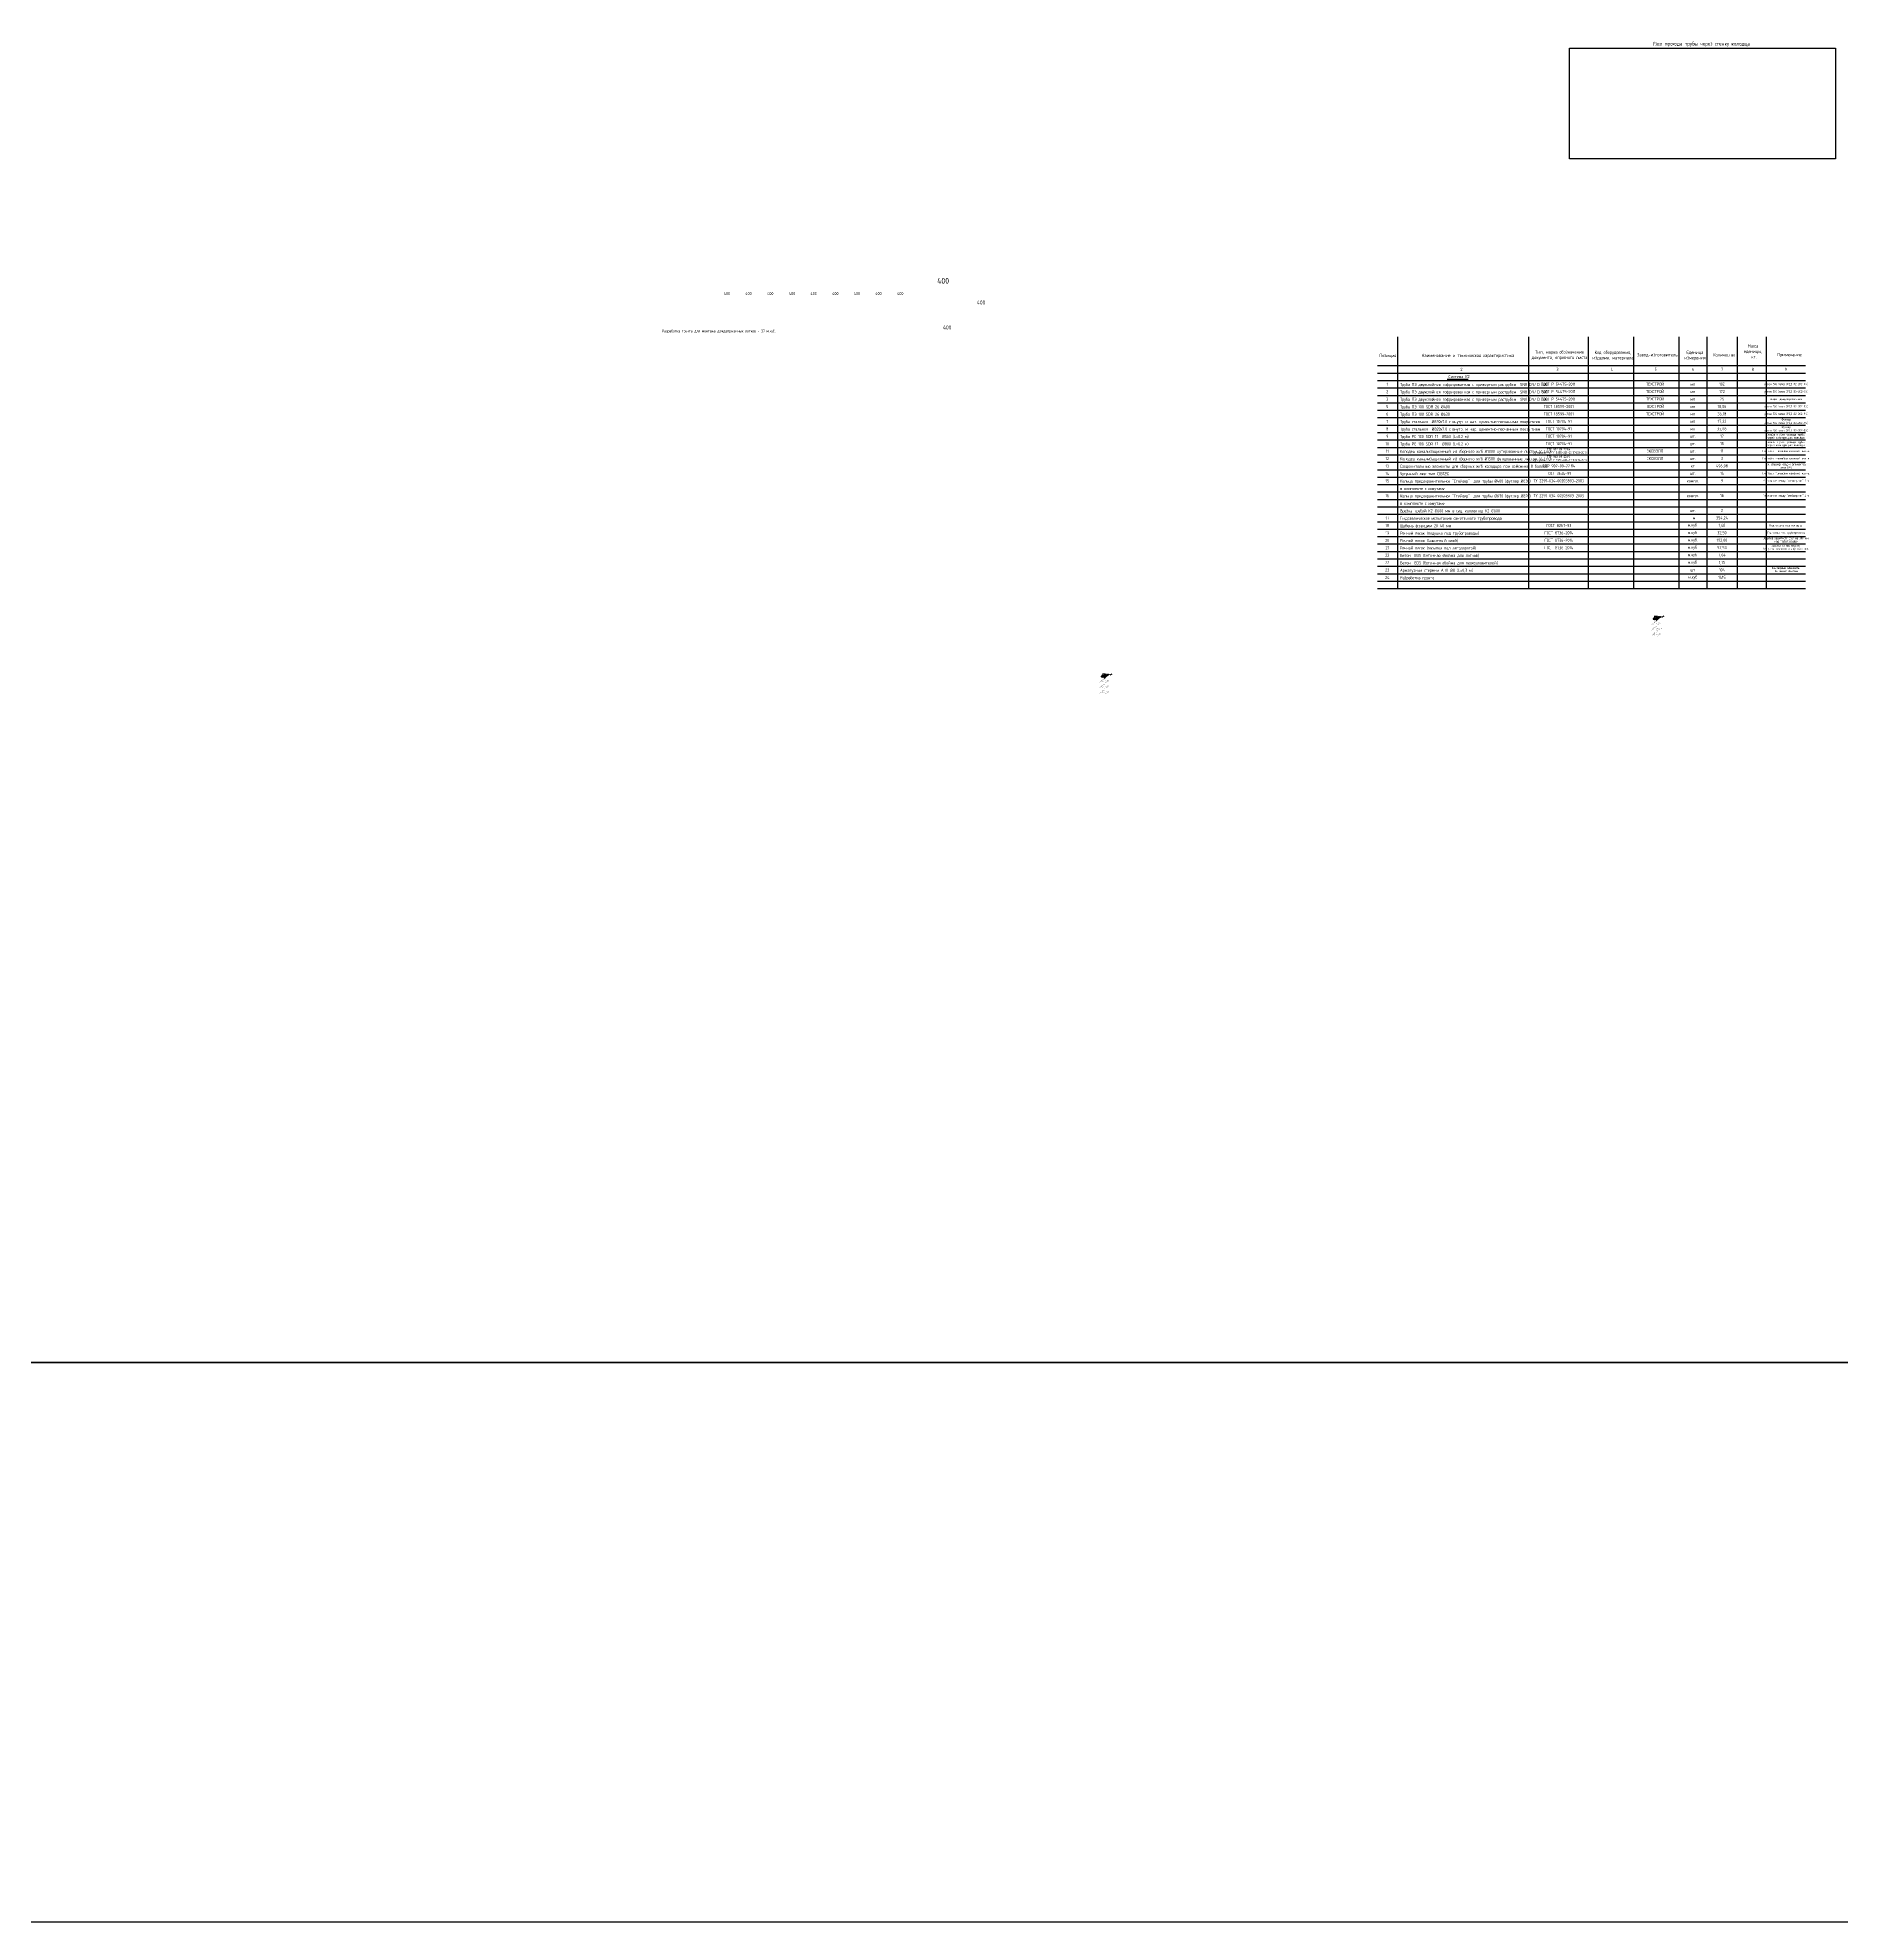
# Model space of a CAD drawing. Header units: millimetres. Extents: x 39361852 to 44659708, y 23030680 to 23754735.
# Drawn here: x 42084258 to 42250626, y 23352488 to 23526343 of the extents above; entities that cross this region are included whole.
import ezdxf
from ezdxf.enums import TextEntityAlignment as Align

# ---------------------------------------------------------------- set-up
doc = ezdxf.new("R2010")
doc.units = ezdxf.units.MM
doc.layers.add('подпись', color=7, linetype='Continuous', lineweight=25)
doc.layers.add('Разработка грунта', color=8, linetype='Continuous')
doc.styles.add('GOST 2.304', font='GOST_0.TTF')
picture_1 = doc.add_image_def('image2.png', size_in_pixel=(1392, 579))

# ---------------------------------------------------------------- blocks, each defined once
blk = doc.blocks.new('Косов')
at = {"layer": 'подпись', "color": 5, "lineweight": 30, "const_width": 0.0751}
blk.add_lwpolyline([(0, 0), (-0.1, -0.2), (-0.1, -0.4), (-0.2, -0.5), (-0.3, -0.6), (-0.3, -0.8), (-0.4, -0.9), (-0.4, -1), (-0.5, -1.1), (-0.5, -1.2), (-0.6, -1.3), (-0.6, -1.3), (-0.7, -1.4), (-0.8, -1.5), (-0.9, -1.6), (-1, -1.7), (-1.1, -1.8), (-1.2, -1.9), (-1.4, -2.1), (-1.6, -2.2), (-1.8, -2.3), (-1.9, -2.4), (-2.1, -2.5), (-2.3, -2.7), (-2.5, -2.8), (-2.7, -2.9), (-2.8, -3), (-2.9, -3.1), (-2.9, -3.1), (-2.9, -3.1), (-2.7, -3), (-2.5, -2.8), (-2, -2.6), (-1.5, -2.2), (-0.8, -1.8), (-0.1, -1.3), (0.6, -0.8), (1.2, -0.4), (1.8, 0), (2.1, 0.2), (2.3, 0.4), (2.2, 0.3), (1.8, 0.1), (1.4, -0.1), (0.8, -0.5), (0.1, -0.9), (-0.5, -1.3), (-1.1, -1.7), (-1.5, -2.1), (-1.8, -2.4), (-1.9, -2.6), (-1.9, -2.7), (-1.8, -2.8), (-1.7, -2.8), (-1.5, -2.9), (-1.2, -2.8), (-1, -2.8), (-0.8, -2.8), (-0.7, -2.7), (-0.6, -2.7), (-0.5, -2.6), (-0.4, -2.6), (-0.3, -2.5), (-0.3, -2.5), (-0.3, -2.4), (-0.2, -2.4), (-0.2, -2.4), (-0.2, -2.3), (-0.2, -2.3), (-0.2, -2.3), (-0.2, -2.3), (-0.2, -2.4), (-0.2, -2.4), (-0.2, -2.4), (-0.2, -2.5), (-0.2, -2.5), (-0.2, -2.5), (-0.2, -2.6), (-0.2, -2.6), (-0.2, -2.6), (-0.2, -2.6), (-0.2, -2.6), (-0.2, -2.5), (-0.2, -2.5), (-0.2, -2.4), (-0.3, -2.4), (-0.3, -2.4), (-0.3, -2.3), (-0.3, -2.3), (-0.3, -2.3), (-0.3, -2.3), (-0.3, -2.3), (-0.2, -2.4), (-0.2, -2.4), (-0.1, -2.4), (0, -2.4), (0.2, -2.4), (0.4, -2.3), (0.6, -2.3), (0.8, -2.2), (1, -2.1), (1.2, -2), (1.4, -2), (1.5, -1.9), (1.6, -1.9), (1.6, -1.9), (1.5, -2), (1.5, -2), (1.4, -2.1), (1.3, -2.2), (1.2, -2.2), (1.2, -2.2), (1.2, -2.3), (1.3, -2.2), (1.5, -2.2), (1.7, -2.1), (2, -2), (2.2, -1.9), (2.5, -1.9), (2.6, -1.8), (2.8, -1.8), (2.8, -1.8), (2.8, -1.8), (2.8, -1.8), (2.8, -1.9), (2.7, -1.9), (2.7, -2), (2.7, -2), (2.8, -1.9), (3, -1.9), (3.3, -1.7), (3.6, -1.6), (3.9, -1.5), (4.2, -1.3), (4.5, -1.2), (4.7, -1.1), (4.9, -1.1), (5, -1.1), (5, -1.2), (4.9, -1.3), (4.8, -1.5), (4.6, -1.6), (4.4, -1.8), (4.2, -2.1), (3.9, -2.3), (3.7, -2.5), (3.4, -2.7), (3.1, -2.9), (2.9, -3.1), (2.6, -3.2), (2.4, -3.4), (2.2, -3.5), (2.1, -3.6), (1.9, -3.7), (1.8, -3.7), (1.8, -3.8), (1.8, -3.7), (1.9, -3.7), (2, -3.6), (2.2, -3.5), (2.4, -3.3), (2.8, -3.1), (3.2, -2.9), (3.6, -2.6), (4.1, -2.4), (4.7, -2.2), (5.3, -2), (5.9, -1.9), (6.5, -1.9)], dxfattribs=at)
blk = doc.blocks.new('Драничников')
at = {"layer": 'подпись', "color": 5, "lineweight": 30}
for points in [[(1.9, 2), (0.9, 1.1), (0.3, 0.6), (0, 0.2), (-0.1, 0), (0, 0), (0.2, 0), (0.4, 0.1), (0.7, 0.3), (1, 0.4), (1.2, 0.5), (1.5, 0.6), (1.7, 0.7), (1.9, 0.8), (2.1, 0.9), (2.3, 1), (2.4, 1.1), (2.6, 1.2), (2.8, 1.3), (2.9, 1.4), (3, 1.5), (3.2, 1.6), (3.3, 1.6), (3.4, 1.7), (3.5, 1.8), (3.6, 1.9), (3.7, 1.9), (3.8, 2), (3.9, 2.1), (4, 2.1), (4, 2.2), (4.1, 2.2), (4.1, 2.3), (4.2, 2.3), (4.2, 2.3), (4.2, 2.4), (4.2, 2.4), (4.3, 2.4), (4.3, 2.4), (4.3, 2.5), (4.3, 2.5), (4.3, 2.5), (4.3, 2.5), (4.3, 2.5), (4.2, 2.6), (4.2, 2.6), (4.2, 2.6), (4.2, 2.6), (4.2, 2.6), (4.2, 2.6), (4.1, 2.6), (4.1, 2.6), (4.1, 2.6), (4, 2.6), (3.9, 2.6), (3.8, 2.6), (3.7, 2.6), (3.6, 2.6), (3.4, 2.6), (3.2, 2.6), (2.9, 2.6), (2.6, 2.6), (2.2, 2.6), (1.7, 2.5), (1.1, 2.5)], [(5.3, 2.6), (5.5, 2.6), (5.7, 2.6), (5.9, 2.6), (6, 2.6), (6.1, 2.6), (6.1, 2.6), (6.2, 2.6), (6.2, 2.5), (6.2, 2.5), (6.2, 2.5), (6.3, 2.5), (6.3, 2.5), (6.3, 2.5), (6.3, 2.5), (6.3, 2.5), (6.3, 2.4), (6.3, 2.4), (6.3, 2.4), (6.3, 2.4), (6.2, 2.3), (6.2, 2.3), (6.1, 2.2), (6, 2.2), (5.9, 2.1), (5.8, 2), (5.6, 1.9), (5.4, 1.9), (5.2, 1.8), (5, 1.7), (4.8, 1.6), (4.6, 1.5), (4.5, 1.4), (4.4, 1.3), (4.3, 1.3), (4.3, 1.2), (4.2, 1.2), (4.2, 1.2), (4.2, 1.2), (4.2, 1.1), (4.3, 1.1), (4.3, 1.1), (4.3, 1.1), (4.3, 1.1), (4.4, 1), (4.4, 1), (4.4, 1), (4.4, 1), (4.5, 0.9), (4.5, 0.9), (4.5, 0.9), (4.5, 0.8), (4.5, 0.8), (4.5, 0.7), (4.5, 0.7), (4.5, 0.6), (4.5, 0.5), (4.5, 0.5), (4.4, 0.4), (4.4, 0.4), (4.3, 0.3), (4.3, 0.2), (4.2, 0.2), (4.1, 0.1), (4, 0), (3.9, 0), (3.7, -0.1), (3.6, -0.2), (3.4, -0.2), (3.3, -0.3), (3.1, -0.3), (3, -0.4), (2.8, -0.4), (2.7, -0.5), (2.5, -0.5), (2.4, -0.5), (2.3, -0.6), (2.1, -0.6), (2, -0.6), (1.9, -0.6), (1.8, -0.7), (1.8, -0.7), (1.7, -0.7), (1.6, -0.7), (1.6, -0.7), (1.5, -0.7), (1.5, -0.7), (1.5, -0.7), (1.4, -0.7), (1.4, -0.7), (1.4, -0.7), (1.4, -0.7), (1.4, -0.6), (1.4, -0.6), (1.4, -0.6), (1.4, -0.6), (1.4, -0.6), (1.4, -0.6), (1.5, -0.5), (1.5, -0.5), (1.5, -0.5), (1.6, -0.4), (1.7, -0.4), (1.9, -0.3), (2, -0.2), (2.3, -0.2), (2.5, -0.1), (2.8, 0), (3.1, 0.2), (3.4, 0.3), (3.7, 0.4), (4, 0.5), (4.3, 0.6), (4.5, 0.7), (4.8, 0.8), (5, 0.9), (5.2, 1), (5.4, 1.1), (5.6, 1.2), (5.7, 1.2), (5.9, 1.3), (6.1, 1.4), (6.2, 1.4), (6.3, 1.5), (6.5, 1.6), (6.6, 1.6), (6.7, 1.7), (6.9, 1.8), (7, 1.8), (7.1, 1.9), (7.2, 1.9), (7.3, 2), (7.4, 2), (7.5, 2.1), (7.5, 2.1), (7.6, 2.2), (7.7, 2.2), (7.7, 2.3), (7.8, 2.3), (7.8, 2.3), (7.9, 2.4), (7.9, 2.4), (7.9, 2.4), (7.9, 2.4), (7.9, 2.4), (7.9, 2.5), (7.9, 2.5), (7.8, 2.5), (7.8, 2.5), (7.7, 2.5), (7.7, 2.4), (7.6, 2.4), (7.6, 2.4), (7.5, 2.3), (7.4, 2.2), (7.1, 2), (6.8, 1.7), (6.2, 1.2), (5.5, 0.5), (4.4, -0.4), (3, -1.7)], [(9, 2), (11.2, 3.1)]]:
    blk.add_lwpolyline(points, dxfattribs=at)

msp = doc.modelspace()

# ---------------------------------------------------------------- linework, layer by layer
at = {"ltscale": 2}
for p, q in [((42209692.1838, 23498745.4661), (42209692.1838, 23475545.4661)), ((42221767.2292, 23498745.4661), (42221767.2292, 23475545.4661)), ((42227264.2676, 23498745.4661), (42227264.2676, 23475545.4661)), ((42231464.6064, 23498745.4661), (42231464.6064, 23475545.4661)), ((42235630.9164, 23498745.4661), (42235630.9164, 23475545.4661)), ((42238216.9824, 23498745.4661), (42238216.9824, 23475545.4661)), ((42241019.7059, 23498745.4661), (42241019.7059, 23475545.4661)), ((42243735.013, 23475545.4661), (42243735.013, 23498745.4661)), ((42207831.2342, 23496090.9124), (42247331.2342, 23496090.9124)), ((42207831.2342, 23495405.341), (42247331.2342, 23495405.341)), ((42207831.2342, 23494719.7696), (42247331.2342, 23494719.7696)), ((42207831.2342, 23494034.1981), (42247331.2342, 23494034.1981)), ((42207831.2342, 23493348.6267), (42247331.2342, 23493348.6267)), ((42207831.2342, 23492663.0553), (42247331.2342, 23492663.0553)), ((42207831.2342, 23492663.0553), (42247331.2342, 23492663.0553)), ((42207831.2342, 23491977.4838), (42247331.2342, 23491977.4838)), ((42207831.2342, 23491977.4838), (42247331.2342, 23491977.4838)), ((42207831.2342, 23491291.9124), (42247331.2342, 23491291.9124)), ((42207831.2342, 23491291.9124), (42247331.2342, 23491291.9124)), ((42207831.2342, 23490606.341), (42247331.2342, 23490606.341)), ((42207831.2342, 23489920.7696), (42247331.2342, 23489920.7696)), ((42207831.2342, 23489235.1981), (42247331.2342, 23489235.1981)), ((42207831.2342, 23488549.6267), (42247331.2342, 23488549.6267)), ((42207831.2342, 23487864.0553), (42247331.2342, 23487864.0553)), ((42207831.2342, 23487178.4839), (42247331.2342, 23487178.4839)), ((42207831.2342, 23486492.9124), (42247331.2342, 23486492.9124)), ((42207831.2342, 23485807.341), (42247331.2342, 23485807.341)), ((42207831.2342, 23485121.7696), (42247331.2342, 23485121.7696)), ((42207831.2342, 23484436.1982), (42247331.2342, 23484436.1982)), ((42207831.2342, 23483750.6267), (42247331.2342, 23483750.6267)), ((42207831.2342, 23483065.0553), (42247331.2342, 23483065.0553)), ((42207831.2342, 23482379.4839), (42247331.2342, 23482379.4839)), ((42207831.2342, 23481693.9124), (42247331.2342, 23481693.9124)), ((42207831.2342, 23481008.341), (42247331.2342, 23481008.341)), ((42207831.2342, 23480322.7696), (42247331.2342, 23480322.7696)), ((42207831.2342, 23479637.1982), (42247331.2342, 23479637.1982)), ((42207831.2342, 23478951.6267), (42247331.2342, 23478951.6267)), ((42207831.2342, 23478266.0553), (42247331.2342, 23478266.0553)), ((42207831.2342, 23477580.4839), (42247331.2342, 23477580.4839)), ((42207831.2342, 23476894.9125), (42247331.2342, 23476894.9125)), ((42207831.2342, 23476209.341), (42247331.2342, 23476209.341)), ((42207831.2342, 23475545.4661), (42247331.2342, 23475545.4661))]:
    msp.add_line(p, q, dxfattribs=at)
msp.add_line((42214280.3319, 23494848.0538), (42216201.3208, 23494848.0538))
msp.add_lwpolyline([(41358582.3673, 23754735.1734), (43703477.1435, 23754735.1734), (43703477.1435, 23352488.3774), (41358582.3673, 23352488.3774)], close=True)

# ---------------------------------------------------------------- block references
at = {"color": 1, "xscale": 106.48, "yscale": 106.48, "zscale": 106.48}
for p in [(42233380.2676, 23472008.6323), (42233408.8009, 23472531.2915), (42233427.8232, 23471514.3983), (42182500.5429, 23467207.6447), (42182472.0095, 23466684.9855), (42182519.5651, 23466190.7515)]:
    msp.add_blockref('Косов', p, dxfattribs=at)
at = {"layer": 'подпись', "color": 1, "ltscale": 100, "xscale": 89.60000000000001, "yscale": 89.60000000000001, "zscale": 89.60000000000001}
for p in [(42233275.9653, 23472716.5545), (42182367.7072, 23467392.9077)]:
    msp.add_blockref('Драничников', p, dxfattribs=at)

# ---------------------------------------------------------------- texts
at = {"linetype": 'ByBlock', "style": 'GOST 2.304'}
msp.add_text('Узел прохода трубы через стенку колодца', height=350, dxfattribs=at).set_placement((42233225.8955, 23525616.9944))
at = {"color": 7, "style": 'GOST 2.304'}
for s, height, p in [('Cистема К2 ', 279.994209, (42214389.7224, 23494942.7419)), ('2', 279.9942, (42215498.3232, 23495608.3805)), ('3', 279.9942, (42224348.6098, 23495608.3805)), ('4', 279.9942, (42229368.5282, 23495608.3805)), ('5', 279.9942, (42233406.501, 23495608.3805)), ('6', 279.9942, (42236851.6397, 23495608.3805)), ('7', 279.9942, (42239521.5574, 23495608.3805)), ('8', 279.9942, (42242365.5876, 23495608.3805)), ('9', 279.9942, (42245408.5361, 23495608.3805)), ('Труба ПЭ двухслойная гофрированная с приварным раструбом  SN8 DN/ID 400 ', 279.994209, (42209924.3282, 23494212.192)), ('Труба ПЭ двухслойная гофрированная с приварным раструбом  SN8 DN/ID 600 ', 279.994209, (42209924.3282, 23493526.6206)), ('Труба ПЭ двухслойная гофрированная с приварным раструбом  SN8 DN/ID 400 ', 279.994209, (42209924.3282, 23492841.0492)), ('Труба ПЭ 100 SDR 26 %%C400', 279.994209, (42209924.3282, 23492155.4778)), ('Труба ПЭ 100 SDR 26 %%C630', 279.994209, (42209924.3282, 23491469.9063)), ('Труба стальная  %%C630х7.0 с внутр. и нар. цементно-песчанным покрытием', 279.994209, (42209924.3282, 23490784.3349)), ('Труба стальная  %%C820х7.0 с внутр. и нар. цементно-песчанным покрытием', 279.994209, (42209924.3282, 23490098.7635)), ('Труба PE 100 SDR 17  %%C560 (L=0.2 м) ', 279.994209, (42209924.3282, 23489413.1921)), ('Труба PE 100 SDR 17  %%C800 (L=0.2 м) ', 279.994209, (42209924.3282, 23488727.6206)), ('Колодец канализационный из сборного ж/б %%C1000 футерованные листом V-Lock', 279.994209, (42209924.3282, 23488042.0492)), ('Соеденительные элементы для сборных ж/б колодцев при сейсмике 8 баллов', 279.994209, (42209924.3282, 23486670.9064)), ('Чугунный люк тип С(В125) ', 279.994209, (42209924.3282, 23485985.3349)), ('Колодец канализационный из сборного ж/б %%C1500 футерованные листом V-Lock', 279.994209, (42209924.3282, 23487356.4778)), ('в комплекте с хомутами', 279.994209, (42209924.3282, 23484614.1921)), ('Кольцо предохранительное "Спейсер"  для трубы %%C400 (футляр %%C630)', 279.994209, (42209924.3282, 23485299.7635)), ('Кольцо предохранительное "Спейсер"  для трубы %%C630 (футляр %%C820)', 279.994209, (42209924.3282, 23483928.6207)), ('в комплекте с хомутами', 279.994209, (42209924.3282, 23483243.0492)), ('Врезка трубой К2 %%C600 мм в сущ. коллектор К2 %%C600', 279.994209, (42209924.3282, 23482557.4778)), ('Речной песок (подушка под трубопроводы)', 279.994209, (42209924.3282, 23480500.7635)), ('Гидравлическое испытание самотечного трубопровода', 279.994209, (42209924.3282, 23481871.9064)), ('Щебень фракции 20-40 мм ', 279.994209, (42209924.3282, 23481186.3349)), ('Речной песок (защитный слой)', 279.994209, (42209924.3282, 23479815.1921)), ('Речной песок (засыпка под автодорогой)', 279.994209, (42209924.3282, 23479129.6207)), ('Арматурные стержни А III %%C8 (L=0,3 м)', 279.994209, (42209924.3282, 23477072.9064)), ('Бетон  В35 (бетонная обойма для лотков)', 279.994209, (42209924.3282, 23478444.0492)), ('Бетон  В35 (бетонная обойма для пескоуловителей)', 279.994209, (42209924.3282, 23477758.4778)), ('Разработка грунта ', 279.994209, (42209924.3282, 23476387.335))]:
    msp.add_text(s, height=height, dxfattribs=at).set_placement(p)
for s, height, p in [('3', 279.9942, (42208743.9604, 23492999.477)), ('2', 279.9942, (42208743.9604, 23493685.0484)), ('1', 279.9942, (42208743.9604, 23494370.6198)), ('ТЕХСТРОЙ', 279.99421, (42233441.0789, 23494386.273)), ('ТЕХСТРОЙ', 279.99421, (42233441.0789, 23493700.7016)), ('ТЕХСТРОЙ', 279.99421, (42233441.0789, 23493015.1301)), ('172', 279.99421, (42239618.3074, 23493700.7016)), ('102', 279.99421, (42239618.3074, 23494386.273)), ('26', 279.99421, (42239618.3074, 23493015.1301)), ('учтен 5%%% запас (РДС 82-202-96)', 200, (42245528.689, 23494387.6726)), ('учтен 5%%% запас (РДС 82-202-96)', 200, (42245528.689, 23493702.1012)), ('подкл. дождеприемника', 200, (42245528.689, 23493016.5298)), ('5', 279.9942, (42208743.9604, 23492313.9056)), ('6', 279.9942, (42208743.9604, 23491628.3341)), ('ТЕХСТРОЙ', 279.99421, (42233441.0789, 23492329.5587)), ('ТЕХСТРОЙ', 279.99421, (42233441.0789, 23491643.9873)), ('18,06', 279.99421, (42239618.3074, 23492329.5587)), ('36,18', 279.99421, (42239618.3074, 23491643.9873)), ('учтен 5%%% запас (РДС 82-202-96)', 200, (42245528.689, 23492330.9583)), ('учтен 5%%% запас (РДС 82-202-96)', 200, (42245528.689, 23491645.3869)), ('Футляр', 200, (42245528.689, 23491115.3022)), ('7', 279.9942, (42208743.9604, 23490942.7627)), ('9', 279.9942, (42208743.9604, 23489571.6199)), ('8', 279.9942, (42208743.9604, 23490257.1913)), ('35,85', 279.99421, (42239618.3074, 23490272.8444)), ('17,22', 279.99421, (42239618.3074, 23490958.4159)), ('17', 279.99421, (42239618.3074, 23489587.273)), ('учтен 5%%% запас (РДС 82-202-96)', 200, (42245528.689, 23490804.3316)), ('учтен 5%%% запас (РДС 82-202-96)', 200, (42245528.689, 23490118.7601)), ('Гильза в узле прохода трубы ', 200, (42245528.689, 23489733.8444)), ('через конструкцию колодца', 200, (42245528.689, 23489455.7119)), ('Футляр', 200, (42245528.689, 23490429.7308)), ('10', 279.99421, (42208743.9604, 23488886.0484)), ('11', 279.99421, (42208743.9604, 23488200.477)), ('ЭКОВЭЛЛ', 279.99421, (42233441.0789, 23488216.1301)), ('15', 279.99421, (42239618.3074, 23488901.7016)), ('11', 279.99421, (42239618.3074, 23488216.1301)), ('См. табл. привязки канализ. кол-в.', 200, (42245528.689, 23488217.5298)), ('Гильза в узле прохода трубы ', 200, (42245528.689, 23489048.273)), ('через конструкцию колодца', 200, (42245528.689, 23488770.1405)), ('14', 279.99421, (42208743.9604, 23486143.7627)), ('13', 279.99421, (42208743.9604, 23486829.3342)), ('12', 279.99421, (42208743.9604, 23487514.9056)), ('ЭКОВЭЛЛ', 279.99421, (42233441.0789, 23487530.5587)), ('496,08', 279.99421, (42239618.3074, 23486844.9873)), ('14', 279.99421, (42239618.3074, 23486159.4159)), ('3', 279.9942, (42239618.3074, 23487530.5587)), ('См. табл. привязки канализ. кол-в.', 200, (42245528.689, 23487531.9584)), ('См. табл. привязки канализ. кол-в.', 200, (42245528.689, 23486160.8155)), ('См. специф. соед-х элементов.', 200, (42245528.689, 23486996.3869)), ('лист №4', 200, (42245528.689, 23486696.3869)), ('15', 279.99421, (42208743.9604, 23485458.1913)), ('16', 279.99421, (42208743.9604, 23484087.0484)), ('18', 279.99421, (42239618.3074, 23484102.7016)), ('9', 279.9942, (42239618.3074, 23485473.8444)), ('2', 279.9942, (42239618.3074, 23482731.5587)), ('18', 279.99421, (42208743.9604, 23481344.7627)), ('19', 279.99421, (42208743.9604, 23480659.1913)), ('17', 279.99421, (42208743.9604, 23482030.3342)), ('354,24', 279.99421, (42239618.3074, 23482045.9873)), ('32,50', 279.99421, (42239618.3074, 23480674.8445)), ('1,40', 279.99421, (42239618.3074, 23481360.4159)), ('Подсыпка под трубопроводы', 200, (42245528.689, 23480676.2441)), ('Подготовка под колодцы', 200, (42245528.689, 23481361.8155)), ('20', 279.99421, (42208743.9604, 23479973.6199)), ('21', 279.99421, (42208743.9604, 23479288.0485)), ('192,00', 279.99421, (42239618.3074, 23479989.273)), ('52,53', 279.99421, (42239618.3074, 23479303.7016)), ('23', 279.99421, (42208743.9604, 23477231.3342)), ('22', 279.99421, (42208743.9604, 23478602.477)), ('22', 279.99421, (42208743.9604, 23477916.9056)), ('7,04', 279.99421, (42239618.3074, 23478618.1302)), ('1,15', 279.99421, (42239618.3074, 23477932.5587)), ('104', 279.99421, (42239618.3074, 23477246.9873)), ('Закладные элементы ', 200, (42245572.3274, 23477432.2845)), ('24', 279.99421, (42208743.9604, 23476545.7628)), ('1415', 279.99421, (42239618.3074, 23476561.4159)), ('бетонной обоймы', 200, (42245572.3274, 23477149.3994))]:
    msp.add_text(s, height=height, dxfattribs=at).set_placement(p, align=Align.MIDDLE_CENTER)
for s, height, p in [('ГОСТ Р 54475-2011', 279.994209, (42224513.0121, 23494377.5645)), ('ГОСТ Р 54475-2011', 279.994209, (42224513.0121, 23493691.9931)), ('ГОСТ Р 54475-2011', 279.994209, (42224513.0121, 23493006.4216)), ('мп', 279.99421, (42236923.8186, 23494376.9689)), ('мп', 279.99421, (42236923.8186, 23493691.3975)), ('мп', 279.99421, (42236923.8186, 23493005.8261)), ('ГОСТ 18599-2001', 279.994209, (42224555.4631, 23492320.8502)), ('ГОСТ 18599-2001', 279.994209, (42224555.4631, 23491635.2788)), ('мп', 279.99421, (42236923.8186, 23492320.2546)), ('мп', 279.99421, (42236923.8186, 23491634.6832)), ('ГОСТ 10704-91', 279.994209, (42224555.4631, 23490949.7074)), ('ГОСТ 10704-91', 279.994209, (42224555.4631, 23490264.1359)), ('ГОСТ 10704-91', 279.994209, (42224555.4631, 23489578.5645)), ('шт.', 279.99421, (42236923.8186, 23489577.9689)), ('мп', 279.99421, (42236923.8186, 23490949.1118)), ('мп', 279.99421, (42236923.8186, 23490263.5404)), ('ГОСТ 10704-91', 279.994209, (42224555.4631, 23488892.9931)), ('ТПР 902-09-22.84', 200, (42224544.8515, 23488364.05)), ('ТПР 902-09-22.84', 200, (42224544.8515, 23487678.4786)), ('шт.', 279.99421, (42236923.8186, 23488892.3975)), ('шт.', 279.99421, (42236923.8186, 23488206.8261)), ('ТПР 902-09-22.84', 279.994209, (42224568.6516, 23486836.2788)), ('ГОСТ 3634-99', 279.994209, (42224568.6516, 23486150.7074)), ('шт.', 279.99421, (42236923.8186, 23487521.2547)), ('шт.', 279.99421, (42236923.8186, 23486150.1118)), ('кг', 279.99421, (42236923.8186, 23486835.6832)), ('ТУ 2291-034-00203803-2005', 279.994209, (42224568.6516, 23485465.1359)), ('ТУ 2291-034-00203803-2005', 279.994209, (42224568.6516, 23484093.9931)), ('компл.', 279.99421, (42236923.8186, 23485464.5404)), ('компл.', 279.99421, (42236923.8186, 23484093.3975)), ('шт.', 279.99421, (42236923.8186, 23482722.2547)), ('ГОСТ 8736-2014', 279.994209, (42224568.6516, 23480666.136)), ('ГОСТ 8267-93', 279.994209, (42224568.6516, 23481351.7074)), ('м.куб.', 279.99421, (42236923.8186, 23481351.1118)), ('м.куб.', 279.99421, (42236923.8186, 23480665.5404)), ('м', 279.9942, (42237042.0987, 23482036.6832)), ('ГОСТ 8736-2014', 279.994209, (42224568.6516, 23479980.5645)), ('ГОСТ 8736-2014', 279.994209, (42224568.6516, 23479294.9931)), ('м.куб.', 279.99421, (42236923.8186, 23479979.969)), ('м.куб.', 279.99421, (42236923.8186, 23479294.3975)), ('м.куб.', 279.99421, (42236923.8186, 23478608.8261)), ('м.куб.', 279.99421, (42236923.8186, 23477923.2547)), ('шт', 279.99421, (42236923.8186, 23477237.6833)), ('м.куб', 279.99421, (42236923.8186, 23476552.1118))]:
    msp.add_text(s, height=height, dxfattribs=at).set_placement(p, align=Align.MIDDLE)
for s, width, p in [('Расстояние между "спейсерами" 2 м', 0.95, (42245528.689, 23485475.2441)), ('Расстояние между "спейсерами" 2 м', 0.95, (42245528.689, 23484104.1012)), ('Засыпка защитного слоя на 300 мм ', 0.95, (42245559.808, 23480174.5702)), ('без учета подсыпки и защитного слоя ', 0.88, (42245572.3274, 23479206.1136)), ('Засыпка на всю глубину ', 0.88, (42245572.3274, 23479488.9987)), ('над трубопроводом', 0.95, (42245559.808, 23479891.6851))]:
    msp.add_text(s, height=200, dxfattribs=dict(at, width=width)).set_placement(p, align=Align.MIDDLE_CENTER)
at = {"color": 0, "attachment_point": 2, "style": 'GOST 2.304'}
for s, insert, char_height, width in [('Позиция', (42208797.6172, 23497177.1505), 300.96497, 1860.9496), ('Наименование и техническая характеристика ', (42216180.0604, 23497182.1913), 300.964966, 9313.302421), ('Тип, марка обозначение \\Pдокумента, опросного листа', (42224637.8975, 23497498.6071), 300.964966, 5505.924397), ('Код оборудования, изделия, материала', (42229563.1296, 23497472.9323), 300.964966, 3970.046087), ('Завод-изготовитель', (42233661.746, 23497244.6244), 300.964966, 2854.506929), ('Еденица измерения', (42237125.3594, 23497468.3182), 300.964966, 2854.506929), ('Количество', (42239821.9985, 23497236.4553), 300.96497, 2854.506929), ('Масса \\Pеденицы,\\P кг.', (42242485.3855, 23498057.4103), 300.96497, 2854.506929), ('Примечание', (42245841.0346, 23497262.2249), 300.96497, 2854.506929)]:
    msp.add_mtext(s, dxfattribs=dict(at, insert=insert, char_height=char_height, width=width))
at = {"char_height": 200, "width": 5873.341233, "attachment_point": 1, "style": 'GOST 2.304'}
for insert in [(42222151.2461, 23488172.6709), (42222151.2461, 23487487.0994)]:
    msp.add_mtext('Футеровка по ТУ 5855-001-23107031-2013', dxfattribs=dict(at, insert=insert))
at = {"layer": 'Разработка грунта', "color": 250, "linetype": 'ByBlock', "lineweight": 40, "ltscale": 400, "style": 'GOST 2.304'}
msp.add_text('Разработка грунта для монтажа дождеприемных лотков - 37 м.куб.', height=250, dxfattribs=at).set_placement((42141842.2061, 23499160.4329))

# ---------------------------------------------------------------- pictures from other files: only their frames are drawn
image = msp.add_image(picture_1, insert=(42225539.6359, 23515175.0152), size_in_units=(24556.761, 10214.3424))
image.dxf.flags = 7

# ---------------------------------------------------------------- next in the draw order: wipeouts: each hides what was drawn before it
for points in [[(42167207.7214, 23504285.4188), (42167207.7214, 23503523.803), (42167872.0959, 23503592.1537), (42168223.82, 23503582.3901), (42168258.0126, 23504256.1281)], [(42147530.9028, 23502931.6214), (42147530.9028, 23502550.8135), (42147863.09, 23502584.9889), (42148038.9521, 23502580.1071), (42148056.0483, 23502916.976)], [(42149524.0324, 23502931.6214), (42149524.0324, 23502550.8135), (42149856.2197, 23502584.9889), (42150032.0817, 23502580.1071), (42150049.178, 23502916.976)], [(42151535.646, 23502931.6214), (42151535.646, 23502550.8135), (42151867.8333, 23502584.9889), (42152043.6953, 23502580.1071), (42152060.7916, 23502916.976)], [(42153543.7844, 23502931.6214), (42153543.7844, 23502550.8135), (42153875.9716, 23502584.9889), (42154051.8337, 23502580.1071), (42154068.93, 23502916.976)], [(42155528.6002, 23502931.6214), (42155528.6002, 23502550.8135), (42155860.7875, 23502584.9889), (42156036.6496, 23502580.1071), (42156053.7458, 23502916.976)], [(42157536.8542, 23502931.6214), (42157536.8542, 23502550.8135), (42157869.0415, 23502584.9889), (42158044.9035, 23502580.1071), (42158061.9998, 23502916.976)], [(42159520.6598, 23502931.6214), (42159520.6598, 23502550.8135), (42159852.847, 23502584.9889), (42160028.7091, 23502580.1071), (42160045.8054, 23502916.976)], [(42161513.6434, 23502931.6214), (42161513.6434, 23502550.8135), (42161845.8306, 23502584.9889), (42162021.6927, 23502580.1071), (42162038.789, 23502916.976)], [(42163524.7762, 23502931.6214), (42163524.7762, 23502550.8135), (42163856.9634, 23502584.9889), (42164032.8255, 23502580.1071), (42164049.9217, 23502916.976)], [(42170880.675, 23502169.1184), (42170880.675, 23501661.3745), (42171323.5914, 23501706.9417), (42171558.0741, 23501700.4326), (42171580.8691, 23502149.5912)], [(42167752.984, 23499873.4206), (42167752.984, 23499365.6767), (42168195.9004, 23499411.2438), (42168430.3831, 23499404.7348), (42168453.1781, 23499853.8934)], [(42146270.0163, 23492453.3652), (42146739.9535, 23492442.6087), (42146664.618, 23492014.1825), (42146305.8886, 23492015.9753), (42146232.3485, 23492162.9671)], [(42151394.2757, 23492453.3652), (42151864.2129, 23492442.6087), (42151788.8774, 23492014.1825), (42151430.148, 23492015.9753), (42151356.6079, 23492162.9671)], [(42165854.6039, 23492439.7624), (42166324.5412, 23492429.0058), (42166249.2057, 23492000.5797), (42165890.4763, 23492002.3724), (42165816.9362, 23492149.3643)], [(42170874.9833, 23492439.7624), (42171344.9206, 23492429.0058), (42171269.585, 23492000.5797), (42170910.8556, 23492002.3724), (42170837.3155, 23492149.3643)]]:
    msp.add_wipeout(points)

# ---------------------------------------------------------------- next in the draw order: linework, layer by layer
at = {"color": 3, "lineweight": 50}
msp.add_lwpolyline([(41771268.1346, 23679116.0781), (42393569.0479, 23679116.0781), (42393569.0479, 23404132.0872), (41771268.1346, 23404132.0872)], close=True, dxfattribs=at)

# ---------------------------------------------------------------- next in the draw order: texts
at = {"attachment_point": 1, "style": 'GOST 2.304'}
for insert, char_height in [((42167229.6197, 23504185.7805), 530), ((42147541.8519, 23502881.8023), 280), ((42149534.9816, 23502881.8023), 280), ((42151546.5952, 23502881.8023), 280), ((42153554.7335, 23502881.8023), 280), ((42155539.5494, 23502881.8023), 280), ((42157547.8034, 23502881.8023), 280), ((42159531.6089, 23502881.8023), 280), ((42161524.5925, 23502881.8023), 280), ((42163535.7253, 23502881.8023), 280), ((42170895.2739, 23502102.6928), 373.33333), ((42167767.5829, 23499806.995), 373.33333)]:
    msp.add_mtext_dynamic_manual_height_columns('400', width=179.818115, gutter_width=12.5, heights=[0], dxfattribs=dict(at, insert=insert, char_height=char_height))

doc.saveas('drawing.dxf')
